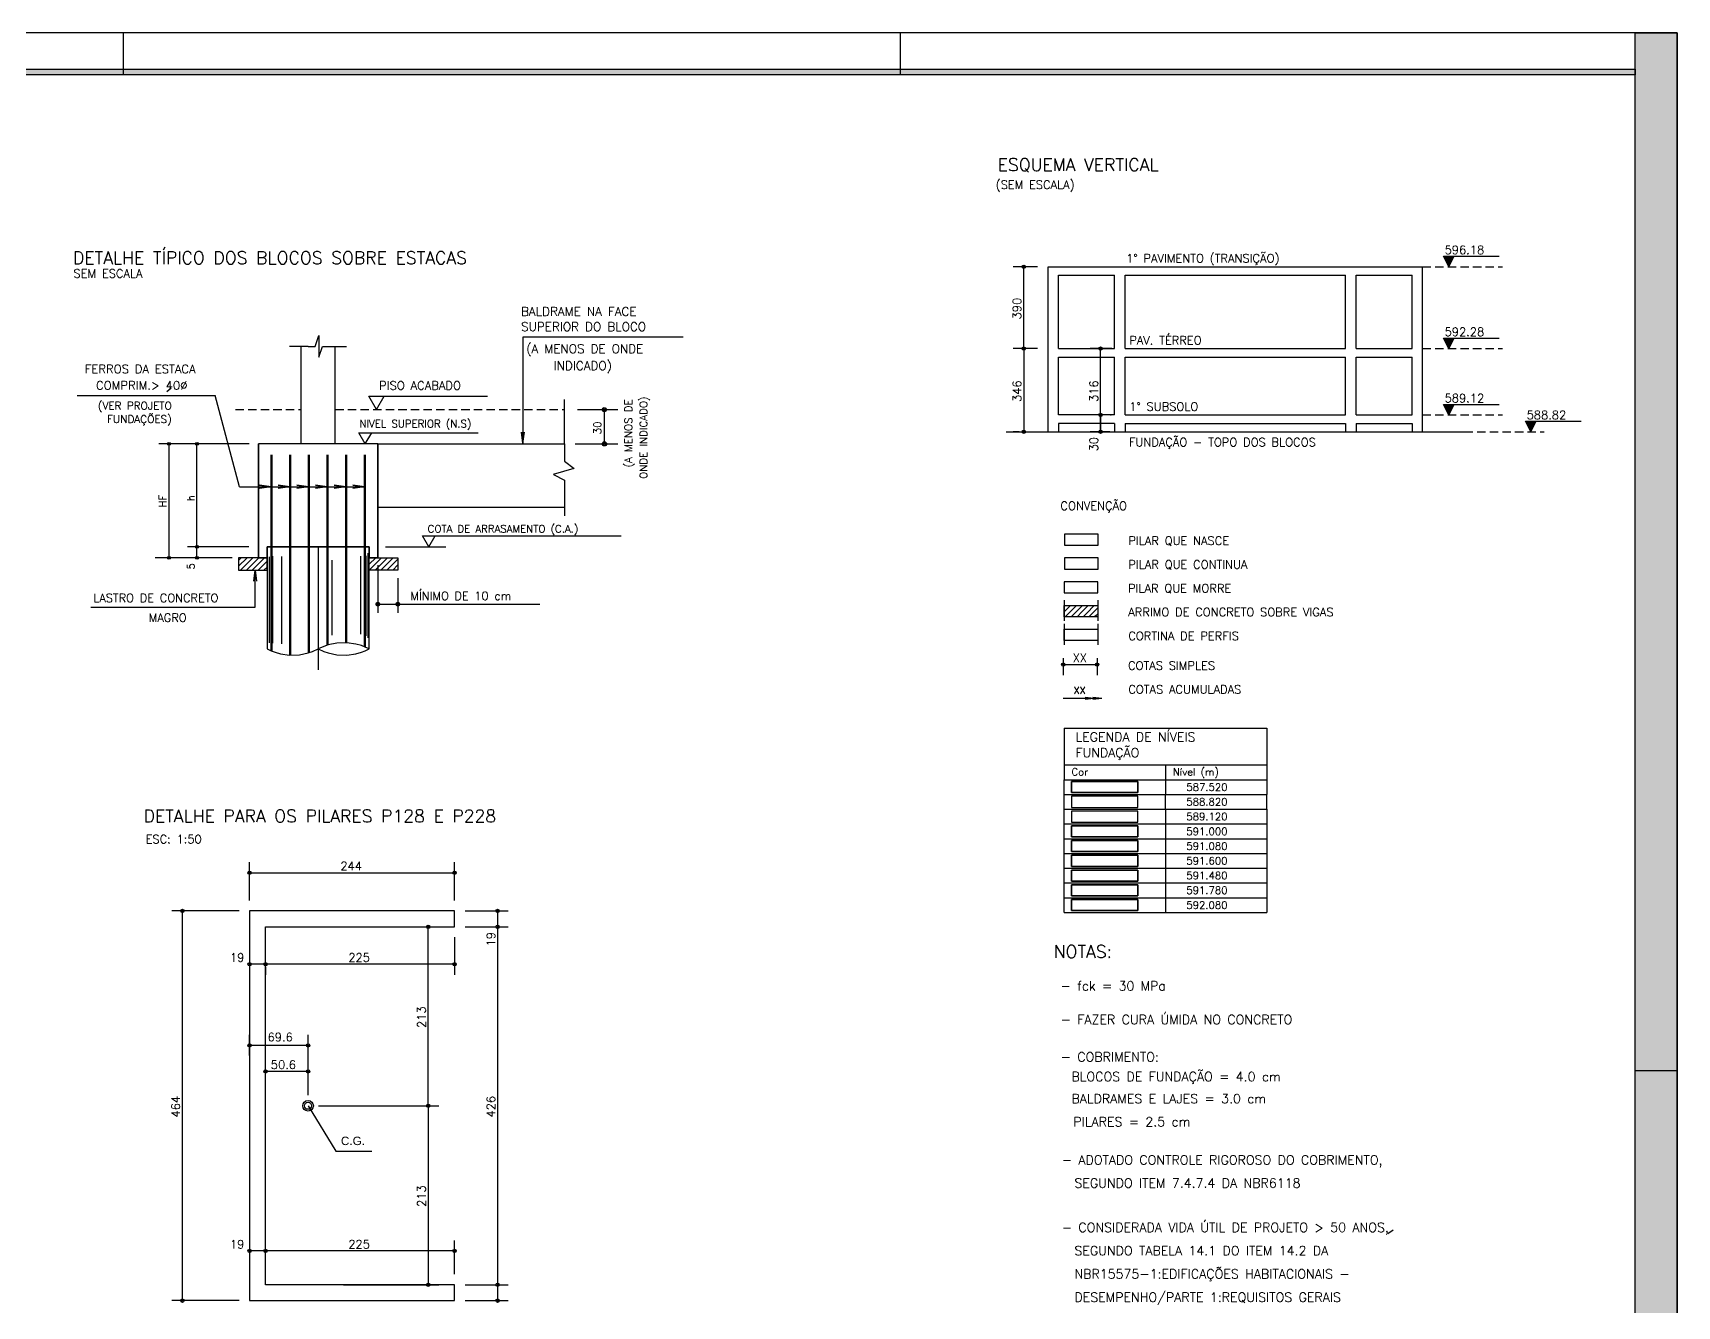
# Model space of a CAD drawing. Extents: x -5876 to 5291, y -572 to 5735.
# Drawn here: x 2355 to 5291, y 3462 to 5735 of the extents above; entities that cross this region are included whole.
import ezdxf

# ---------------------------------------------------------------- set-up
doc = ezdxf.new("R2010")
doc.units = 0
doc.header["$LTSCALE"] = 75
doc.header["$MEASUREMENT"] = 0
doc.linetypes.add('ESTILO_TQS_0002', pattern=[0.3, 0.2, -0.1])
doc.linetypes.add('ESTILO_TQS_0004', pattern=[2.4, 1.5, 0.2, 0.15, -0.2, 0.15, -0.2])
doc.layers.get('0').update_dxf_attribs({"color": 245, "linetype": 'CONTINUOUS'})
for name, color, linetype in [('01', 7, 'CONTINUOUS'), ('100', 7, 'CONTINUOUS'), ('104', 5, 'CONTINUOUS'), ('120', 7, 'CONTINUOUS'), ('153', 7, 'CONTINUOUS'), ('16', 5, 'CONTINUOUS'), ('18', 4, 'CONTINUOUS'), ('2', 5, 'CONTINUOUS'), ('200', 7, 'ESTILO_TQS_0002'), ('205', 5, 'ESTILO_TQS_0004'), ('21', 1, 'CONTINUOUS'), ('210', 7, 'ESTILO_TQS_0002'), ('220', 3, 'CONTINUOUS'), ('221', 102, 'CONTINUOUS'), ('226', 9, 'CONTINUOUS'), ('234', 66, 'CONTINUOUS'), ('235', 7, 'CONTINUOUS'), ('240', 43, 'CONTINUOUS'), ('241', 4, 'CONTINUOUS'), ('243', 9, 'CONTINUOUS'), ('244', 6, 'CONTINUOUS'), ('246', 3, 'CONTINUOUS'), ('247', 10, 'CONTINUOUS'), ('251', 5, 'CONTINUOUS'), ('3', 1, 'CONTINUOUS'), ('4', 3, 'CONTINUOUS')]:
    doc.layers.add(name, color=color, linetype=linetype)
doc.styles.get("Standard").update_dxf_attribs({"font": 'ROMANS.SHX'})
doc.styles.add('TQS_ARIAL', font='arial.ttf')

# ---------------------------------------------------------------- blocks, each defined once
blk = doc.blocks.new('_COTAZ')
for p, q in [((0.25, 0.5), (-2.4, 0.5)), ((0, 0), (-0.250001, 0.5)), ((-0.227705, 0.455408), (0.227705, 0.455408)), ((-0.205409, 0.410817), (0.205409, 0.410817)), ((-0.183113, 0.366225), (0.183113, 0.366225)), ((-0.160818, 0.321634), (0.160817, 0.321634)), ((-0.138522, 0.277043), (0.138521, 0.277042)), ((-0.116226, 0.232451), (0.116226, 0.232451)), ((-0.09393, 0.18786), (0.09393, 0.18786)), ((-0.071634, 0.143268), (0.071634, 0.143269)), ((-0.049338, 0.098677), (0.049338, 0.098677)), ((-0.027043, 0.054086), (0.027042, 0.054086)), ((0, 0), (0.25, 0.5))]:
    blk.add_line(p, q)
blk = doc.blocks.new('_H0B108D4A6C-015')
for p, q in [((6630.446709, 2840.354362), (6631.138004, 2841.045657)), ((6630.446709, 2826.212226), (6641.744606, 2837.510123)), ((6631.138004, 2841.045657), (6631.368435, 2841.276088)), ((6632.989, 2814.612382), (6652.351207, 2833.974589)), ((6641.744606, 2837.510123), (6645.510571, 2841.276088)), ((6647.131136, 2814.612382), (6662.957809, 2830.439055)), ((6652.351207, 2833.974589), (6659.652707, 2841.276088)), ((6661.273271, 2814.612382), (6673.564411, 2826.903521)), ((6662.957809, 2830.439055), (6673.794842, 2841.276088)), ((6673.564411, 2826.903521), (6687.936978, 2841.276088)), ((6675.415407, 2814.612382), (6684.171012, 2823.367987)), ((6684.171012, 2823.367987), (6702.079113, 2841.276088)), ((6689.557542, 2814.612382), (6694.777614, 2819.832453)), ((6694.777614, 2819.832453), (6710.437829, 2835.492668)), ((6705.384216, 2816.296919), (6710.437829, 2821.350533)), ((6703.699678, 2814.612382), (6705.384216, 2816.296919))]:
    blk.add_line(p, q)

msp = doc.modelspace()

# ---------------------------------------------------------------- linework, layer by layer
for p, q in [((2516.288708, 5735.409286), (2516.288708, 5660.409286)), ((3903.788708, 5735.409286), (3903.788708, 5660.409286)), ((4167.907485, 5317.939065), (4286.657485, 5317.939065)), ((4167.907485, 5302.939065), (4167.907485, 5317.939065)), ((4286.657485, 5317.939065), (4699.157485, 5317.939065)), ((4699.157485, 5317.939065), (4836.657485, 5317.939065)), ((4836.657485, 5302.939065), (4836.657485, 5317.939065)), ((4167.907485, 5156.687967), (4167.907485, 5302.939065)), ((4186.657485, 5302.939065), (4286.657485, 5302.939065)), ((4186.657485, 5171.689066), (4186.657485, 5302.939065)), ((4286.657485, 5171.689066), (4286.657485, 5302.939065)), ((4286.657485, 5171.689066), (4286.657485, 5302.939065)), ((4305.407485, 5302.939065), (4699.157485, 5302.939065)), ((4305.407485, 5171.689066), (4305.407485, 5302.939065)), ((4699.157485, 5171.689066), (4699.157485, 5302.939065)), ((4717.907485, 5302.939065), (4817.907485, 5302.939065)), ((4717.907485, 5171.689066), (4717.907485, 5302.939065)), ((4717.907485, 5171.689066), (4717.907485, 5302.939065)), ((4817.907485, 5171.689066), (4817.907485, 5302.939065)), ((4836.657485, 5156.687967), (4836.657485, 5302.939065)), ((2846.376251, 5175.703693), (2813.215614, 5175.703693)), ((2834.037133, 5001.655148), (2834.037133, 5175.703693)), ((2846.376251, 5175.703693), (2859.113014, 5175.703693)), ((2859.113014, 5175.703693), (2865.481359, 5194.808801)), ((2865.481359, 5194.808801), (2865.481359, 5156.598586)), ((2865.481359, 5156.598586), (2871.849741, 5175.703693)), ((2871.849741, 5175.703693), (2884.586467, 5175.703693)), ((2884.586467, 5175.703693), (2915.251318, 5175.703693)), ((2894.959299, 5001.655148), (2894.959299, 5175.703693)), ((4186.657485, 5171.687967), (4286.657485, 5171.687967)), ((4305.407485, 5171.687967), (4699.157485, 5171.687967)), ((4717.907485, 5171.687967), (4817.907485, 5171.687967)), ((4167.907485, 5023.188974), (4167.907485, 5156.687967)), ((4167.907485, 5053.187963), (4167.907485, 5156.687967)), ((4186.657485, 5156.687967), (4286.657485, 5156.687967)), ((4186.657485, 5053.187963), (4186.657485, 5156.687967)), ((4286.657485, 5053.187963), (4286.657485, 5156.687967)), ((4286.657485, 5053.187963), (4286.657485, 5156.687967)), ((4305.407485, 5156.687967), (4699.157485, 5156.687967)), ((4305.407485, 5053.188974), (4305.407485, 5156.687967)), ((4699.157485, 5053.188974), (4699.157485, 5156.687967)), ((4717.907485, 5156.687967), (4817.907485, 5156.687967)), ((4717.907485, 5053.188974), (4717.907485, 5156.687967)), ((4717.907485, 5053.187963), (4717.907485, 5156.687967)), ((4817.907485, 5053.187963), (4817.907485, 5156.687967)), ((4836.657485, 5023.188974), (4836.657485, 5156.687967)), ((4836.657485, 5053.187963), (4836.657485, 5156.687967)), ((2968.524397, 5063.201244), (2954.89793, 5086.801928)), ((2954.89793, 5086.801928), (3166.513424, 5086.801928)), ((2968.524397, 5063.201244), (2982.296425, 5087.055006)), ((3304.572713, 5018.093686), (3304.572713, 5080.682374)), ((3327.730727, 5062.766881), (3399.296838, 5062.766881)), ((3375.626558, 5001.655148), (3375.626558, 5062.766881)), ((4286.657485, 5053.187963), (4186.657485, 5053.187963)), ((4305.407485, 5053.188974), (4699.157485, 5053.188974)), ((4717.907485, 5053.187963), (4817.907485, 5053.187963)), ((2948.595567, 5001.655148), (2937.301975, 5021.215352)), ((2937.301975, 5021.215352), (3150.249415, 5021.215352)), ((2948.595567, 5001.655148), (2960.009798, 5021.425102)), ((4092.907485, 5023.188974), (4911.657485, 5023.188974)), ((4286.657485, 5038.188974), (4186.657485, 5038.188974)), ((4186.657485, 5038.188974), (4186.657485, 5023.188974)), ((4286.657485, 5038.188974), (4286.657485, 5023.188974)), ((4305.407485, 5038.188974), (4699.157485, 5038.188974)), ((4305.407485, 5038.188974), (4305.407485, 5023.188974)), ((4699.157485, 5038.188974), (4699.157485, 5023.188974)), ((4717.907485, 5038.188974), (4717.907485, 5023.188974)), ((4717.907485, 5038.188974), (4817.907485, 5038.188974)), ((4817.907485, 5038.188974), (4817.907485, 5023.188974)), ((2741.184831, 5001.655148), (2579.606972, 5001.655148)), ((2598.221236, 4798.101462), (2598.221236, 5001.655148)), ((2647.766133, 4817.865933), (2647.766133, 5001.655148)), ((2971.147117, 5001.655148), (3304.572713, 5001.655148)), ((3304.572713, 5001.655148), (3304.572713, 5018.093686)), ((3304.572713, 5001.655148), (3304.572713, 4970.944485)), ((3323.469444, 5001.655148), (3399.378094, 5001.655148)), ((3304.352011, 4970.902337), (3321.283299, 4957.744456)), ((3320.958375, 4957.612648), (3283.872615, 4946.64762)), ((3284.41671, 4946.822343), (3304.572713, 4936.953549)), ((3304.572713, 4936.953549), (3304.572713, 4873.358913)), ((2971.147117, 4888.708497), (3304.572713, 4888.708497)), ((2740.8058, 4817.865933), (2631.101648, 4817.865933)), ((2647.766133, 4798.101462), (2647.766133, 4817.865933)), ((2955.746266, 4817.865933), (2773.250164, 4817.865933)), ((2773.250164, 4817.865933), (2773.250164, 4635.369832)), ((2864.498216, 4817.865933), (2864.498216, 4598.101207)), ((2955.746266, 4635.369832), (2955.746266, 4817.865933)), ((2984.805535, 4817.865933), (3092.368837, 4817.865933)), ((3061.749467, 4817.865933), (3050.455875, 4837.427508)), ((3050.455875, 4837.427508), (3405.416474, 4837.427508)), ((3061.749467, 4817.865933), (3073.163698, 4837.637258)), ((2710.872936, 4798.101462), (2573.379015, 4798.101462)), ((2773.250164, 4798.101462), (2722.144074, 4798.101462)), ((2722.144074, 4798.101462), (2722.144074, 4776.046416)), ((2722.144074, 4782.938627), (2737.306909, 4798.101462)), ((2722.144074, 4793.412911), (2726.832624, 4798.101462)), ((2725.726148, 4776.046416), (2747.781193, 4798.101462)), ((2736.200432, 4776.046416), (2758.255478, 4798.101462)), ((2746.674716, 4776.046416), (2768.729762, 4798.101462)), ((2757.149, 4776.046416), (2773.250164, 4792.14758)), ((2773.250164, 4779.383913), (2773.250164, 4798.101462)), ((2773.250164, 4777.175552), (2773.250164, 4798.101462)), ((2777.548693, 4646.612935), (2777.548693, 4799.609639)), ((2783.656997, 4645.724364), (2783.656997, 4801.023381)), ((2799.538358, 4644.835967), (2799.538532, 4800.552163)), ((2889.330288, 4659.939841), (2889.330114, 4793.95328)), ((2940.355659, 4661.716808), (2940.355659, 4801.023381)), ((2950.185237, 4659.051445), (2950.185237, 4801.966167)), ((2953.817099, 4655.497335), (2953.817099, 4806.208262)), ((2955.746266, 4779.383913), (2955.746266, 4798.101462)), ((2955.746266, 4777.175552), (2955.746266, 4798.101462)), ((2955.746266, 4798.101462), (3006.852356, 4798.101462)), ((2955.746266, 4776.215224), (2977.632503, 4798.101462)), ((2955.746266, 4786.689509), (2967.158219, 4798.101462)), ((2955.746266, 4797.163793), (2956.683935, 4798.101462)), ((2966.051742, 4776.046416), (2988.106787, 4798.101462)), ((2976.526026, 4776.046416), (2998.581072, 4798.101462)), ((2987.000311, 4776.046416), (3006.852356, 4795.898462)), ((3006.852356, 4798.101462), (3006.852356, 4776.046416)), ((2722.144074, 4776.046416), (2773.250164, 4776.046416)), ((2767.623285, 4776.046416), (2773.250164, 4781.673295)), ((3006.852356, 4776.046416), (2955.746266, 4776.046416)), ((2997.474595, 4776.046416), (3006.852356, 4785.424178)), ((2874.642462, 4639.926769), (2864.498216, 4635.369658)), ((2882.208757, 4642.482661), (2874.642462, 4639.926769)), ((2897.801035, 4645.725234), (2882.208757, 4642.482661)), ((2915.663211, 4646.339167), (2897.801035, 4645.725234)), ((2931.900619, 4644.072185), (2915.663211, 4646.339167)), ((2941.629645, 4641.353216), (2931.900619, 4644.072185)), ((2948.608288, 4638.717614), (2941.629645, 4641.353216)), ((2773.250164, 4635.369832), (2780.387969, 4632.022137)), ((2780.387969, 4632.022137), (2787.366785, 4629.38636)), ((2787.366785, 4629.38636), (2797.095855, 4626.667565)), ((2797.095855, 4626.667565), (2813.333046, 4624.400409)), ((2813.333046, 4624.400409), (2831.195439, 4625.014168)), ((2831.195439, 4625.014168), (2846.787499, 4628.256916)), ((2846.787499, 4628.256916), (2854.353795, 4630.812981)), ((2854.353795, 4630.812981), (2864.498041, 4635.369832)), ((2864.498216, 4635.370006), (2874.642462, 4630.812981)), ((2874.642462, 4630.812981), (2882.208757, 4628.25709)), ((2882.208757, 4628.25709), (2897.801035, 4625.014342)), ((2897.801035, 4625.014342), (2915.663211, 4624.400584)), ((2915.663211, 4624.400584), (2931.900619, 4626.667565)), ((2931.900619, 4626.667565), (2941.629645, 4629.386534)), ((2941.629645, 4629.386534), (2948.608288, 4632.022137)), ((2955.746266, 4635.369658), (2948.608288, 4638.717614)), ((2948.608288, 4632.022137), (2955.746266, 4635.370006)), ((4196.481295, 4494.032155), (4558.450045, 4494.032155)), ((4196.481295, 4494.032155), (4196.481295, 4401.894655)), ((4196.481295, 4494.032155), (4558.450045, 4494.032155)), ((4558.450045, 4494.032155), (4558.450045, 4428.219655)), ((4196.481295, 4428.219655), (4558.450045, 4428.219655)), ((4377.46567, 4428.219655), (4377.46567, 4401.894655)), ((4558.450045, 4428.219655), (4558.450045, 4401.894655)), ((4196.481295, 4401.894655), (4558.450045, 4401.894655)), ((4196.481295, 4375.569655), (4196.481295, 4401.894655)), ((4196.481295, 4375.569655), (4558.450045, 4375.569655)), ((4196.481295, 4349.244655), (4196.481295, 4375.569655)), ((4377.46567, 4401.894655), (4377.46567, 4375.569655)), ((4377.46567, 4349.244655), (4377.46567, 4375.569655)), ((4558.450045, 4401.894655), (4558.450045, 4375.569655)), ((4558.450045, 4349.244655), (4558.450045, 4375.569655)), ((4196.481295, 4349.244655), (4558.450045, 4349.244655)), ((4196.481295, 4322.919655), (4196.481295, 4349.244655)), ((4196.481295, 4349.244655), (4558.450045, 4349.244655)), ((4377.46567, 4349.244655), (4377.46567, 4322.919655)), ((4558.450045, 4349.244655), (4558.450045, 4322.919655)), ((4196.481295, 4322.919655), (4558.450045, 4322.919655)), ((4196.481295, 4322.919655), (4558.450045, 4322.919655)), ((4196.481295, 4322.919655), (4558.450045, 4322.919655)), ((4196.481295, 4296.594655), (4196.481295, 4322.919655)), ((4196.481295, 4322.919655), (4558.450045, 4322.919655)), ((4377.46567, 4322.919655), (4377.46567, 4296.594655)), ((4558.450045, 4322.919655), (4558.450045, 4296.594655)), ((4196.481295, 4296.594655), (4558.450045, 4296.594655)), ((4196.481295, 4296.594655), (4558.450045, 4296.594655)), ((4196.481295, 4296.594655), (4558.450045, 4296.594655)), ((4196.481295, 4296.594655), (4558.450045, 4296.594655)), ((4196.481295, 4296.594655), (4558.450045, 4296.594655)), ((4196.481295, 4164.969655), (4196.481295, 4296.594655)), ((4377.46567, 4296.594655), (4377.46567, 4164.969655)), ((4558.450045, 4296.594655), (4558.450045, 4164.969655)), ((4196.481295, 4270.269655), (4558.450045, 4270.269655)), ((4196.481295, 4270.269655), (4558.450045, 4270.269655)), ((4196.481295, 4243.944655), (4558.450045, 4243.944655)), ((4196.481295, 4243.944655), (4558.450045, 4243.944655)), ((4196.481295, 4217.619655), (4558.450045, 4217.619655)), ((4196.481295, 4191.294655), (4558.450045, 4191.294655)), ((4196.481295, 4164.969655), (4558.450045, 4164.969655)), ((4196.481295, 4164.969655), (4558.450045, 4164.969655)), ((5216.288708, 3882.909286), (5291.288708, 3882.909286)), ((4783.902989, 3597.791568), (4774.882048, 3591.377619))]:
    msp.add_line(p, q)
for points in [[(-5876.211292, -572.090714), (5291.288708, -572.090714), (5291.288708, 5735.409286), (-5876.211292, 5735.409286), (-5876.211292, -572.090714)], [(5216.288708, 5735.409286), (5291.288708, 5735.409286), (5291.288708, -572.090714), (5216.288708, -572.090714), (5216.288708, 5735.409286)], [(5216.288708, -497.090714), (5216.288708, -507.590714), (-5699.211292, -507.590714), (-5699.211292, 5670.909286), (5216.288708, 5670.909286), (5216.288708, 5660.409286), (-5688.711292, 5660.409286), (-5688.711292, -497.090714), (5216.288708, -497.090714)], [(-5688.711292, -497.090714), (5216.288708, -497.090714), (5216.288708, 5660.409286), (-5688.711292, 5660.409286), (-5688.711292, -497.090714)]]:
    msp.add_lwpolyline(points)
for centre, radius in [((3375.413361, 5062.642162), 3.784811), ((3375.413361, 5062.642162), 1.892406), ((2598.221236, 5001.655148), 2.666317), ((2598.221236, 5001.655148), 1.333159), ((2647.766133, 5001.655148), 2.666317), ((2647.766133, 5001.655148), 1.333159), ((3375.72303, 5001.655148), 3.784811), ((3375.72303, 5001.655148), 1.892406), ((2647.766133, 4817.865933), 2.666317), ((2647.766133, 4817.865933), 2.666317), ((2647.766133, 4817.865933), 1.333159), ((2647.766133, 4817.865933), 1.333159), ((2598.221236, 4798.101462), 2.666317), ((2598.221236, 4798.101462), 2.666317), ((2598.221236, 4798.101462), 1.333159), ((2598.221236, 4798.101462), 1.333159), ((2647.766133, 4798.101462), 2.666317), ((2647.766133, 4798.101462), 2.666317), ((2647.766133, 4798.101462), 1.333159), ((2647.766133, 4798.101462), 1.333159)]:
    msp.add_circle(centre, radius)
for points in [[(-5688.711292, 5660.409286), (-5699.211292, 5670.909286), (5216.288708, 5670.909286)], [(-5688.711292, 5660.409286), (5216.288708, 5670.909286), (5216.288708, 5660.409286)]]:
    msp.add_solid(points)
at = {"layer": '01'}
for p, q in [((4196.632843, 4713.023183), (4256.626183, 4713.023183)), ((4256.626183, 4693.025403), (4196.632843, 4693.025403)), ((4196.632843, 4670.525403), (4256.626183, 4670.525403)), ((4256.626183, 4650.527623), (4196.632843, 4650.527623))]:
    msp.add_line(p, q, dxfattribs=at)
for points in [[(2757.849315, 4798.101462), (2773.250164, 4798.101462), (2773.250164, 4817.865933), (2955.746266, 4817.865933), (2955.746266, 4798.101462), (2971.147117, 4798.101462), (2971.147117, 5001.655148), (2757.849315, 5001.655148), (2757.849315, 4798.101462)], [(4209.643795, 4326.21028), (4328.106295, 4326.21028), (4328.106295, 4345.95403), (4209.643795, 4345.95403), (4209.643795, 4326.21028)], [(4209.643795, 4273.56028), (4328.106295, 4273.56028), (4328.106295, 4293.30403), (4209.643795, 4293.30403), (4209.643795, 4273.56028)], [(4209.643795, 4247.23528), (4328.106295, 4247.23528), (4328.106295, 4266.97903), (4209.643795, 4266.97903), (4209.643795, 4247.23528)]]:
    msp.add_lwpolyline(points, dxfattribs=at)
at = {"layer": '100'}
msp.add_lwpolyline([(4196.632843, 4670.525403), (4256.626183, 4670.525403), (4256.626183, 4650.527623), (4196.632843, 4650.527623), (4196.632843, 4670.525403)], dxfattribs=at)
at = {"layer": '104'}
msp.add_lwpolyline([(4209.643795, 4266.97903), (4328.106295, 4266.97903), (4328.106295, 4247.23528), (4209.643795, 4247.23528), (4209.643795, 4266.97903)], dxfattribs=at)
at = {"layer": '120'}
msp.add_lwpolyline([(2757.849315, 4798.101462), (2773.250164, 4798.101462), (2773.250164, 4817.865933), (2955.746266, 4817.865933), (2955.746266, 4798.101462), (2971.147117, 4798.101462), (2971.147117, 5001.655148), (2757.849315, 5001.655148), (2757.849315, 4798.101462)], dxfattribs=at)
at = {"layer": '153'}
for p, q in [((2846.320588, 3819.777426), (2896.060977, 3738.735798)), ((2896.060977, 3738.735798), (2960.064129, 3738.735798))]:
    msp.add_line(p, q, dxfattribs=at)
at = {"layer": '18'}
for p, q in [((2757.849315, 4798.101462), (2757.849315, 5001.655148)), ((2971.147117, 5001.655148), (2971.147117, 4798.101462)), ((2773.250164, 4798.101462), (2773.250164, 4817.865933)), ((2773.250164, 4817.865933), (2955.746266, 4817.865933)), ((2955.746266, 4817.865933), (2955.746266, 4798.101462)), ((2757.849315, 4798.101462), (2773.250164, 4798.101462)), ((2971.147117, 4798.101462), (2955.746266, 4798.101462))]:
    msp.add_line(p, q, dxfattribs=at)
at = {"layer": '2'}
for points in [[(4197.181789, 4820.518743), (4257.175129, 4820.518743), (4257.175129, 4840.516523), (4197.181789, 4840.516523), (4197.181789, 4820.518743)], [(3107.97212, 3471.777426), (3107.97212, 3500.277426), (2770.47212, 3500.277426), (2770.47212, 4139.277426), (3107.97212, 4139.277426), (3107.97212, 4167.777426), (2741.97212, 4167.777426), (2741.97212, 3471.777426), (3107.97212, 3471.777426)]]:
    msp.add_lwpolyline(points, dxfattribs=at)
at = {"layer": '200'}
for p, q in [((4836.657485, 5317.939065), (4979.157485, 5317.939065)), ((4836.657485, 5171.687967), (4979.157485, 5171.687967)), ((4836.657485, 5053.188974), (4979.157485, 5053.188974)), ((4911.657485, 5023.188974), (5054.157485, 5023.188974))]:
    msp.add_line(p, q, dxfattribs=at)
at = {"layer": '205'}
for p, q in [((4196.632843, 4722.773183), (4196.632843, 4685.525403)), ((4256.626183, 4722.773183), (4256.626183, 4685.525403)), ((4196.632843, 4680.275403), (4196.632843, 4643.027623)), ((4256.626183, 4680.275403), (4256.626183, 4643.027623))]:
    msp.add_line(p, q, dxfattribs=at)
at = {"layer": '21'}
for p, q in [((4263.688214, 4546.947734), (4195.049273, 4546.947734)), ((4249.662694, 4546.947734), (4234.047437, 4549.003521)), ((4249.662694, 4546.947734), (4234.047437, 4544.891946)), ((4263.688214, 4546.947734), (4248.072957, 4549.003521)), ((4263.688214, 4546.947734), (4248.072957, 4544.891946))]:
    msp.add_line(p, q, dxfattribs=at)
at = {"layer": '210'}
for p, q in [((2716.758468, 5062.766881), (2834.037133, 5062.766881)), ((2894.959299, 5062.766881), (3304.572713, 5062.766881))]:
    msp.add_line(p, q, dxfattribs=at)
at = {"layer": '220'}
for p, q in [((2780.342569, 4632.043429), (2780.342569, 4981.890679)), ((2781.175793, 4631.724589), (2781.175793, 4981.890679)), ((2782.009018, 4631.409894), (2782.009018, 4981.890679)), ((2813.671538, 4624.41204), (2813.671538, 4981.890679)), ((2814.504762, 4624.440669), (2814.504762, 4981.890679)), ((2815.337986, 4624.469299), (2815.337986, 4981.890679)), ((2847.000506, 4628.328874), (2847.000506, 4981.890679)), ((2847.833731, 4628.610355), (2847.833731, 4981.890679)), ((2848.666955, 4628.891837), (2848.666955, 4981.890679)), ((2880.329475, 4641.847839), (2880.329475, 4981.890679)), ((2881.162699, 4642.129302), (2881.162699, 4981.890679)), ((2881.995924, 4642.410765), (2881.995924, 4981.890679)), ((2913.658444, 4646.270262), (2913.658444, 4981.890679)), ((2914.491668, 4646.2989), (2914.491668, 4981.890679)), ((2915.324893, 4646.327538), (2915.324893, 4981.890679)), ((2946.987413, 4639.329763), (2946.987413, 4981.890679)), ((2947.820637, 4639.015083), (2947.820637, 4981.890679)), ((2948.653861, 4638.696237), (2948.653861, 4981.890679))]:
    msp.add_line(p, q, dxfattribs=at)
at = {"layer": '221', "color": 11, "linetype": 'Continuous'}
for p, q in [((4149.157485, 5317.939065), (4105.642755, 5317.939065)), ((4124.392755, 5171.689066), (4124.392755, 5317.939065)), ((4130.407485, 5171.689066), (4105.642755, 5171.689066)), ((4149.157485, 5171.689066), (4105.642755, 5171.689066)), ((4124.392755, 5171.689066), (4124.392755, 5023.188974)), ((4281.572515, 5171.687967), (4242.907485, 5171.687967)), ((4261.657485, 5023.188974), (4261.657485, 5171.687967)), ((4261.657485, 5053.187963), (4261.657485, 5023.188974)), ((4279.475822, 5053.187963), (4280.407485, 5053.187963)), ((4116.465267, 5023.188974), (4105.642755, 5023.188974)), ((4278.062585, 5023.188974), (4242.907485, 5023.188974)), ((4278.062585, 5023.188974), (4242.907485, 5023.188974)), ((4195.049273, 4619.167273), (4195.049273, 4588.844093)), ((4255.529273, 4619.167273), (4255.529273, 4588.844093)), ((4195.049273, 4607.594093), (4255.529273, 4607.594093)), ((2741.97212, 4186.527426), (2741.97212, 4254.640118)), ((2741.97212, 4235.890118), (3107.97212, 4235.890118)), ((3107.97212, 4186.527426), (3107.97212, 4254.640118)), ((2723.22212, 4167.777426), (2603.292648, 4167.777426)), ((2622.042648, 3471.777426), (2622.042648, 4167.777426)), ((3126.72212, 4167.777426), (3203.610842, 4167.777426)), ((3184.860842, 4167.777426), (3184.860842, 4139.277426)), ((3040.219744, 4139.277426), (3079.725998, 4139.277426)), ((3060.975998, 3819.777426), (3060.975998, 4139.277426)), ((3107.97212, 4120.527426), (3107.97212, 4053.701143)), ((3126.72212, 4139.277426), (3203.610842, 4139.277426)), ((3126.72212, 4139.277426), (3203.610842, 4139.277426)), ((3184.860842, 4139.277426), (3184.860842, 3500.277426)), ((2741.97212, 4099.914847), (2741.97212, 4053.701143)), ((2770.47212, 4072.451143), (2741.97212, 4072.451143)), ((3107.97212, 4072.451143), (2770.47212, 4072.451143)), ((2770.47212, 4067.920744), (2770.47212, 4053.701143)), ((2770.47212, 4067.920744), (2770.47212, 4053.701143)), ((2741.97212, 3909.815345), (2741.97212, 3946.236016)), ((2846.320588, 3838.527426), (2846.320588, 3946.236016)), ((2846.320588, 3927.486016), (2741.97212, 3927.486016)), ((2770.47212, 3838.527426), (2770.47212, 3899.799578)), ((2846.320588, 3881.049578), (2770.47212, 3881.049578)), ((2846.320588, 3838.527426), (2846.320588, 3899.799578)), ((2865.070588, 3819.777426), (3079.725998, 3819.777426)), ((2865.070588, 3819.777426), (3079.725998, 3819.777426)), ((3060.975998, 3819.777426), (3060.975998, 3500.277426)), ((2741.97212, 3589.956122), (2741.97212, 3541.727975)), ((2770.47212, 3560.477975), (2741.97212, 3560.477975)), ((2770.47212, 3572.710657), (2770.47212, 3579.227975)), ((2770.47212, 3572.710657), (2770.47212, 3579.227975)), ((3107.97212, 3560.477975), (2770.47212, 3560.477975)), ((3107.97212, 3519.027426), (3107.97212, 3579.227975)), ((2909.370867, 3500.277426), (3079.725998, 3500.277426)), ((3126.72212, 3500.277426), (3203.610842, 3500.277426)), ((3126.72212, 3500.277426), (3203.610842, 3500.277426)), ((3184.860842, 3500.277426), (3184.860842, 3471.777426)), ((2723.22212, 3471.777426), (2603.292648, 3471.777426)), ((3126.72212, 3471.777426), (3203.610842, 3471.777426))]:
    msp.add_line(p, q, dxfattribs=at)
at = {"layer": '221'}
for p, q in [((2433.903624, 5087.922332), (2680.591317, 5087.922332)), ((2593.995487, 5095.08526), (2601.895013, 5101.598383)), ((2723.819541, 4924.884773), (2680.591317, 5087.922332)), ((3006.793965, 4715.559781), (3260.289127, 4715.559781))]:
    msp.add_line(p, q, dxfattribs=at)
at = {"layer": '221', "color": 241}
for p, q in [((2971.147117, 4784.822575), (2971.147117, 4699.798882)), ((3006.793965, 4761.570537), (3006.793965, 4699.798882)), ((2971.147117, 4715.559781), (3006.793965, 4715.559781))]:
    msp.add_line(p, q, dxfattribs=at)
at = {"layer": '221'}
for points in [[(3516.076819, 5192.374005), (3230.131554, 5192.374005), (3230.131554, 5002.801362), (3227.570884, 5022.251567), (3230.131554, 5002.801362), (3232.69222, 5022.251568)], [(2723.819541, 4924.884773), (2913.658444, 4924.884773), (2893.006046, 4927.603713), (2913.658444, 4924.884773), (2893.006046, 4922.165834)], [(2723.819541, 4924.884773), (2880.329475, 4924.884773), (2859.677078, 4927.603713), (2880.329475, 4924.884773), (2859.677078, 4922.165834)], [(2723.819541, 4924.884773), (2847.000506, 4924.884773), (2826.348109, 4927.603713), (2847.000506, 4924.884773), (2826.348109, 4922.165834)], [(2723.819541, 4924.884773), (2813.671538, 4924.884773), (2793.01914, 4927.603713), (2813.671538, 4924.884773), (2793.01914, 4922.165834)], [(2723.819541, 4924.884773), (2780.342569, 4924.884773), (2759.690171, 4927.603713), (2780.342569, 4924.884773), (2759.690171, 4922.165834)], [(2737.017515, 4924.884773), (2946.987413, 4924.884773), (2926.335015, 4927.603713), (2946.987413, 4924.884773), (2926.335015, 4922.165834)], [(2458.171028, 4709.790692), (2751.948376, 4709.790692), (2751.948376, 4775.978296), (2749.387706, 4756.528092), (2751.948376, 4775.978296), (2754.509042, 4756.528091)]]:
    msp.add_lwpolyline(points, dxfattribs=at)
at = {"layer": '221', "color": 11, "linetype": 'Continuous'}
for centre, radius in [((4124.392755, 5317.939065), 3), ((4124.392755, 5317.939065), 1.5), ((4124.392755, 5171.689066), 3), ((4124.392755, 5171.689066), 3), ((4124.392755, 5171.689066), 1.5), ((4124.392755, 5171.689066), 1.5), ((4261.657485, 5171.687967), 3), ((4261.657485, 5171.687967), 1.5), ((4261.657485, 5053.187963), 3), ((4261.657485, 5053.187963), 1.5), ((4124.392755, 5023.188974), 3), ((4124.392755, 5023.188974), 1.5), ((4261.657485, 5023.188974), 3), ((4261.657485, 5023.188974), 3), ((4261.657485, 5023.188974), 1.5), ((4261.657485, 5023.188974), 1.5), ((4195.049273, 4607.594093), 3), ((4255.529273, 4607.594093), 3), ((4195.049273, 4607.594093), 1.5), ((4255.529273, 4607.594093), 1.5), ((2741.97212, 4235.890118), 3), ((2741.97212, 4235.890118), 1.5), ((3107.97212, 4235.890118), 3), ((3107.97212, 4235.890118), 1.5), ((2622.042648, 4167.777426), 3), ((3184.860842, 4167.777426), 3), ((2622.042648, 4167.777426), 1.5), ((3060.975998, 4139.277426), 3), ((3060.975998, 4139.277426), 1.5), ((3184.860842, 4139.277426), 3), ((3184.860842, 4139.277426), 3), ((3184.860842, 4167.777426), 1.5), ((3184.860842, 4139.277426), 1.5), ((3184.860842, 4139.277426), 1.5), ((2741.97212, 4072.451143), 3), ((2741.97212, 4072.451143), 1.5), ((2770.47212, 4072.451143), 3), ((2770.47212, 4072.451143), 3), ((2770.47212, 4072.451143), 1.5), ((2770.47212, 4072.451143), 1.5), ((3107.97212, 4072.451143), 3), ((3107.97212, 4072.451143), 1.5), ((2741.97212, 3927.486016), 3), ((2741.97212, 3927.486016), 1.5), ((2846.320588, 3927.486016), 3), ((2846.320588, 3927.486016), 1.5), ((2770.47212, 3881.049578), 3), ((2770.47212, 3881.049578), 1.5), ((2846.320588, 3881.049578), 3), ((2846.320588, 3881.049578), 1.5), ((3060.975998, 3819.777426), 3), ((3060.975998, 3819.777426), 3), ((3060.975998, 3819.777426), 1.5), ((3060.975998, 3819.777426), 1.5), ((2741.97212, 3560.477975), 3), ((2741.97212, 3560.477975), 1.5), ((2770.47212, 3560.477975), 3), ((2770.47212, 3560.477975), 3), ((2770.47212, 3560.477975), 1.5), ((2770.47212, 3560.477975), 1.5), ((3107.97212, 3560.477975), 3), ((3107.97212, 3560.477975), 1.5), ((3060.975998, 3500.277426), 3), ((3060.975998, 3500.277426), 1.5), ((3184.860842, 3500.277426), 3), ((3184.860842, 3500.277426), 3), ((3184.860842, 3500.277426), 1.5), ((3184.860842, 3500.277426), 1.5), ((2622.042648, 3471.777426), 3), ((2622.042648, 3471.777426), 1.5), ((3184.860842, 3471.777426), 3), ((3184.860842, 3471.777426), 1.5)]:
    msp.add_circle(centre, radius, dxfattribs=at)
at = {"layer": '221', "color": 241}
for centre, radius in [((2971.147117, 4715.559781), 3.318085), ((2971.147117, 4715.559781), 1.659042), ((3006.793965, 4715.559781), 3.318085), ((3006.793965, 4715.559781), 1.659042)]:
    msp.add_circle(centre, radius, dxfattribs=at)
at = {"layer": '221'}
for radius in [9.456605, 6.341934]:
    msp.add_circle((2846.320588, 3819.777426), radius, dxfattribs=at)
at = {"layer": '226'}
msp.add_lwpolyline([(4209.643795, 4214.32903), (4328.106295, 4214.32903), (4328.106295, 4194.58528), (4209.643795, 4194.58528), (4209.643795, 4214.32903)], dxfattribs=at)
at = {"layer": '234'}
msp.add_lwpolyline([(4209.643795, 4240.65403), (4328.106295, 4240.65403), (4328.106295, 4220.91028), (4209.643795, 4220.91028), (4209.643795, 4240.65403)], dxfattribs=at)
at = {"layer": '235'}
for points in [[(5216.288708, 5735.409286), (5291.288708, 5735.409286), (5291.288708, 5735.409286)], [(5216.288708, 5735.409286), (5291.288708, 5735.409286), (5291.288708, -572.090714)], [(5216.288708, 5735.409286), (5291.288708, -572.090714), (5291.288708, -572.090714)], [(5216.288708, 5735.409286), (5291.288708, -572.090714), (5216.288708, -572.090714)], [(5216.288708, 5735.409286), (5216.288708, -572.090714), (5216.288708, -572.090714)], [(5216.288708, 5735.409286), (5216.288708, -572.090714), (5216.288708, 5735.409286)]]:
    msp.add_solid(points, dxfattribs=at)
at = {"layer": '240'}
msp.add_lwpolyline([(4196.632843, 4713.023183), (4256.626183, 4713.023183), (4256.626183, 4693.025403), (4196.632843, 4693.025403), (4196.632843, 4713.023183)], dxfattribs=at)
at = {"layer": '241'}
msp.add_lwpolyline([(4209.643795, 4398.60403), (4328.106295, 4398.60403), (4328.106295, 4378.86028), (4209.643795, 4378.86028), (4209.643795, 4398.60403)], dxfattribs=at)
at = {"layer": '243'}
msp.add_lwpolyline([(4209.643795, 4319.62903), (4328.106295, 4319.62903), (4328.106295, 4299.88528), (4209.643795, 4299.88528), (4209.643795, 4319.62903)], dxfattribs=at)
at = {"layer": '244'}
msp.add_lwpolyline([(4328.106295, 4345.95403), (4209.643795, 4345.95403), (4209.643795, 4326.21028), (4328.106295, 4326.21028), (4328.106295, 4345.95403)], dxfattribs=at)
at = {"layer": '246'}
msp.add_lwpolyline([(4209.643795, 4188.00403), (4328.106295, 4188.00403), (4328.106295, 4168.26028), (4209.643795, 4168.26028), (4209.643795, 4188.00403)], dxfattribs=at)
at = {"layer": '247'}
msp.add_lwpolyline([(4209.643795, 4293.30403), (4328.106295, 4293.30403), (4328.106295, 4273.56028), (4209.643795, 4273.56028), (4209.643795, 4293.30403)], dxfattribs=at)
at = {"layer": '251'}
for points in [[(4209.643795, 4378.86028), (4328.106295, 4378.86028), (4328.106295, 4398.60403), (4209.643795, 4398.60403), (4209.643795, 4378.86028)], [(4209.643795, 4352.53528), (4328.106295, 4352.53528), (4328.106295, 4372.27903), (4209.643795, 4372.27903), (4209.643795, 4352.53528)], [(4209.643795, 4299.88528), (4328.106295, 4299.88528), (4328.106295, 4319.62903), (4209.643795, 4319.62903), (4209.643795, 4299.88528)], [(4209.643795, 4220.91028), (4328.106295, 4220.91028), (4328.106295, 4240.65403), (4209.643795, 4240.65403), (4209.643795, 4220.91028)], [(4209.643795, 4194.58528), (4328.106295, 4194.58528), (4328.106295, 4214.32903), (4209.643795, 4214.32903), (4209.643795, 4194.58528)], [(4209.643795, 4168.26028), (4328.106295, 4168.26028), (4328.106295, 4188.00403), (4209.643795, 4188.00403), (4209.643795, 4168.26028)]]:
    msp.add_lwpolyline(points, dxfattribs=at)
at = {"layer": '3'}
msp.add_lwpolyline([(4197.181301, 4778.020963), (4257.174641, 4778.020963), (4257.174641, 4798.018743), (4197.181301, 4798.018743), (4197.181301, 4778.020963)], dxfattribs=at)
at = {"layer": '4'}
msp.add_lwpolyline([(4196.632843, 4735.523183), (4256.626183, 4735.523183), (4256.626183, 4755.520963), (4196.632843, 4755.520963), (4196.632843, 4735.523183)], dxfattribs=at)

# ---------------------------------------------------------------- block references
at = {"xscale": -37.5, "yscale": 37.5, "rotation": 360}
for p in [(4883.532485, 5317.939065), (4883.532485, 5171.687967), (4883.532485, 5053.188974), (5030.091819, 5023.188974)]:
    msp.add_blockref('_COTAZ', p, dxfattribs=at)
at = {"layer": '240', "xscale": 0.75, "yscale": 0.75}
msp.add_blockref('_H0B108D4A6C-015', (-776.202189, 2582.066117), dxfattribs=at)

# ---------------------------------------------------------------- texts
for s, height, p in [('(SEM ESCALA)', 14.984994, (4074.151466, 5456.905985)), ('1%%d PAVIMENTO (TRANSIÇÃO)', 15, (4307.394053, 5325.439065)), ('596.18', 15, (4876.032485, 5340.439065)), ('SEM ESCALA', 14.9625, (2427.517788, 5298.302521)), ('PAV. TÉRREO', 15, (4312.907485, 5179.187967)), ('592.28', 15, (4876.032485, 5194.187967)), ('589.12', 15, (4876.032485, 5075.688974)), ('1%%d SUBSOLO ', 15, (4312.907485, 5060.688974)), ('588.82', 15, (5022.591819, 5045.688974)), ('NIVEL SUPERIOR (N.S)', 13.331587, (2938.063873, 5031.001842)), ('FUNDAÇÃO - TOPO DOS BLOCOS', 15, (4312.366574, 4997.128795)), ('COTA DE ARRASAMENTO (C.A.)', 13.331587, (3060.014026, 4843.275369)), ('PILAR QUE NASCE', 15, (4311.193058, 4821.210073)), ('PILAR QUE CONTINUA', 14.998336, (4311.193058, 4778.712292)), ('PILAR QUE MORRE', 14.998336, (4310.644112, 4736.214757)), ('ARRIMO DE CONCRETO SOBRE VIGAS', 15, (4311.193058, 4693.716732)), ('CORTINA DE PERFIS', 15, (4311.193058, 4651.218952)), ('COTAS SIMPLES', 15, (4310.644112, 4598.286777)), ('COTAS ACUMULADAS', 15, (4311.193058, 4555.788752)), ('Cor', 13.1625, (4209.643795, 4409.298561)), ('Nível (m)', 13.1625, (4390.62817, 4409.298561)), ('587.520', 13.2, (4414.924745, 4382.150905)), ('588.820', 13.2, (4414.924745, 4355.825905)), ('589.120', 13.2, (4414.924745, 4329.463405)), ('ESC: 1:50', 15, (2556.210273, 4288.30469)), ('591.000', 13.2, (4414.924745, 4303.138405)), ('591.080', 13.2, (4414.924745, 4276.850905)), ('591.600', 13.2, (4414.924745, 4250.525905)), ('591.480', 13.2, (4414.924745, 4224.200905)), ('591.780', 13.2, (4414.924745, 4197.875905)), ('592.080', 13.2, (4414.924745, 4171.550905)), ('- fck = 30 MPa ', 16.425, (4190.362884, 4025.66737)), ('- FAZER CURA ÚMIDA NO CONCRETO', 16.5, (4190.362884, 3965.466392)), ('- COBRIMENTO:', 16.5, (4190.362884, 3898.797207)), ('  BLOCOS DE FUNDAÇÃO = 4.0 cm', 16.5, (4186.990334, 3863.601557)), ('  BALDRAMES E LAJES = 3.0 cm', 16.5, (4186.994011, 3824.222049)), ('  PILARES = 2.5 cm', 16.5, (4190.362884, 3782.955286)), ('- ADOTADO CONTROLE RIGOROSO DO COBRIMENTO,', 16.5, (4192.35097, 3714.758339)), ('  SEGUNDO ITEM 7.4.7.4 DA NBR6118', 16.5, (4192.35097, 3673.508339)), ('- CONSIDERADA VIDA ÚTIL DE PROJETO > 50 ANOS,', 16.5, (4192.35097, 3594.320414)), ('  SEGUNDO TABELA 14.1 DO ITEM 14.2 DA', 16.5, (4192.35097, 3552.773142)), ('  NBR15575-1:EDIFICAÇÕES HABITACIONAIS -', 16.5, (4192.35097, 3511.225869)), ('  DESEMPENHO/PARTE 1:REQUISITOS GERAIS', 16.5, (4192.35097, 3469.678597))]:
    msp.add_text(s, height=height).set_placement(p)
for s, height, rotation, p in [('PISO ACABADO', 15.109132, 360, (2973.148406, 5098.264323)), ('(A MENOS DE', 13.46625, 90, (3425.129159, 4959.35878)), ('ONDE INDICADO)', 13.46625, 90, (3452.092987, 4939.011456)), ('30', 13.5, 90, (3369.738188, 5018.567802)), ('HF', 13.35, 90, (2593.274809, 4887.805363)), ('h', 13.331587, 90, (2643.766656, 4899.168785)), ('5', 13.331587, 90, (2643.766656, 4777.187728))]:
    msp.add_text(s, height=height, rotation=rotation).set_placement(p)
at = {"layer": '01'}
for s, height, p in [('LEGENDA DE NÍVEIS', 16.453125, (4216.850943, 4470.072412)), ('FUNDAÇÃO', 16.425, (4216.850943, 4442.1021))]:
    msp.add_text(s, height=height, dxfattribs=at).set_placement(p)
at = {"layer": '153', "style": 'TQS_ARIAL'}
msp.add_text('C.G.', height=15, dxfattribs=at).set_placement((2904.989518, 3749.577282))
at = {"layer": '16'}
for s, height, p in [('ESQUEMA VERTICAL', 22.5, (4077.927301, 5488.816425)), ('DETALHE TÍPICO DOS BLOCOS SOBRE ESTACAS', 22.518562, (2426.414375, 5322.693726)), ('CONVENÇÃO', 14.998335, (4189.962575, 4883.419172)), ('DETALHE PARA OS PILARES P128 E P228', 22.5, (2552.56818, 4325.850239)), ('NOTAS:', 22.5, (4177.97196, 4083.813269))]:
    msp.add_text(s, height=height, dxfattribs=at).set_placement(p)
at = {"layer": '21'}
msp.add_text('XX', height=12.6, dxfattribs=at).set_placement((4213.579138, 4555.333567))
at = {"layer": '221', "color": 11, "linetype": 'Continuous'}
for s, p in [('390', (4119.892755, 5223.814066)), ('346', (4119.892755, 5076.43902)), ('316', (4257.157485, 5076.43847)), ('30', (4257.157485, 4988.188979)), ('19', (3180.360842, 4104.277431)), ('213', (3056.475998, 3958.527426)), ('464', (2617.542648, 3798.777426)), ('426', (3180.360842, 3798.777426)), ('213', (3056.475998, 3639.027426))]:
    msp.add_text(s, height=15, rotation=90, dxfattribs=at).set_placement(p)
at = {"layer": '221'}
for s, height, p in [('BALDRAME NA FACE', 15.674058, (3226.687953, 5230.148292)), ('SUPERIOR DO BLOCO', 15.694432, (3226.744238, 5203.06061)), ('(A MENOS DE ONDE', 15.674058, (3236.013651, 5163.640218)), ('INDICADO)', 15.674058, (3284.937432, 5133.354068))]:
    msp.add_text(s, height=height, dxfattribs=at).set_placement(p)
for s, height, p in [('FERROS DA ESTACA', 15.183196, (2447.745882, 5127.720267)), ('COMPRIM.> 40%%c', 15.183196, (2467.640704, 5098.422603)), ('(VER PROJETO', 13.70191, (2470.937955, 5062.778765)), ('FUNDAÇÕES)', 13.70191, (2487.367175, 5038.862811)), ('LASTRO DE CONCRETO', 14.904494, (2462.71518, 4719.041688)), ('MAGRO', 14.904494, (2561.939493, 4683.803985))]:
    msp.add_text(s, height=height, rotation=360, dxfattribs=at).set_placement(p)
at = {"layer": '221', "color": 241}
msp.add_text('MÍNIMO DE 10 cm', height=14.812875, dxfattribs=at).set_placement((3029.108256, 4722.78436))
at = {"layer": '221', "color": 11, "linetype": 'Continuous'}
for s, p in [('XX', (4211.789273, 4612.094093)), ('244', (2903.97212, 4240.390118)), ('19', (2706.972125, 4076.951143)), ('225', (2918.22212, 4076.951143)), ('69.6', (2774.038729, 3934.881514)), ('50.6', (2779.896354, 3885.549578)), ('19', (2706.972125, 3564.977975)), ('225', (2918.22212, 3564.977975))]:
    msp.add_text(s, height=15, dxfattribs=at).set_placement(p)

doc.saveas('drawing.dxf')
